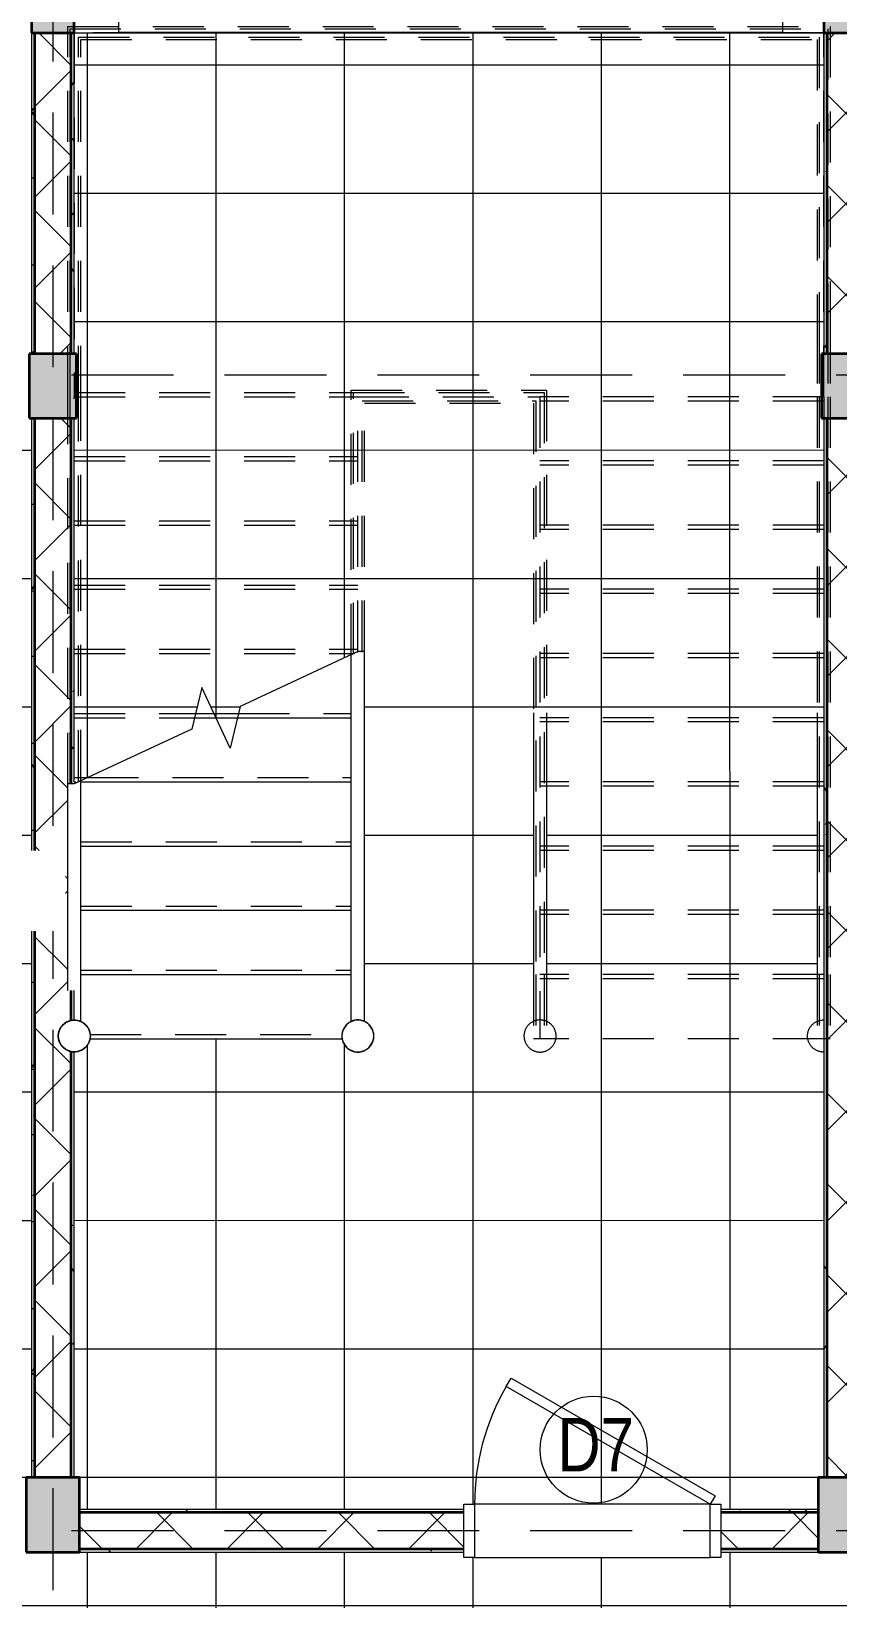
# Model space of a CAD drawing. Header units: millimetres. Extents: x -15725 to 47878, y -33389 to 18700.
# Drawn here: x 29550 to 33315, y 7483 to 14808 of the extents above; entities that cross this region are included whole.
import ezdxf

# ---------------------------------------------------------------- set-up
doc = ezdxf.new("R2010")
doc.units = ezdxf.units.MM
doc.linetypes.add('Hidden', pattern=[714.375, 476.25, -238.125])
doc.linetypes.add('Overhead', pattern=[396.875, 238.125, -158.75])
for name, color, linetype, lineweight in [('A-DOOR', 7, 'Continuous', 18), ('A-DOOR-FRAM', 7, 'Continuous', 18), ('A-DOOR-IDEN', 7, 'Continuous', 9), ('A-FLOR-HRAL', 7, 'Continuous', 9), ('A-FLOR-HRAL-MBND', 7, 'Overhead', 9), ('A-FLOR-PATT', 7, 'Continuous', 9), ('A-WALL', 7, 'Continuous', 25), ('A-WALL-PATT', 7, 'Continuous', 18), ('G-ANNO-TEXT', 7, 'Continuous', 9), ('S-COLS', 7, 'Continuous', 25), ('S-GRID', 7, 'Continuous', 9), ('S-STRS', 7, 'Continuous', 18), ('S-STRS-MBND', 7, 'Overhead', 9)]:
    doc.layers.add(name, color=color, linetype=linetype, lineweight=lineweight)
doc.styles.add('Arial_3', font='arial.ttf', dxfattribs={"width": 0.8, "height": 250})
pattern_1 = [(0, (29959.49, 0), (406.4, 101.6), [33.528, -271.272, 33.528, -271.272, -1625.6]), (0, (29959.49, 0), (406.4, 101.6), [-609.6, 33.528, -576.072, 33.528, -271.272, -711.2]), (0, (29959.49, 0), (406.4, 101.6), [-1524, 33.528, -169.672, 33.528, -474.472]), (120, (30111.89, 50.8), (-291.1882, 301.1527), [33.528, -271.272, 33.528, -271.272, -1625.6]), (120, (30111.89, 50.8), (-291.1882, 301.1527), [-609.6, 33.528, -576.072, 33.528, -271.272, -711.2]), (120, (30111.89, 50.8), (-291.1882, 301.1527), [-1524, 33.528, -169.672, 33.528, -474.472]), (240, (30162.69, 254), (-115.2118, -402.7527), [33.528, -271.272, 33.528, -271.272, -1625.6]), (240, (30162.69, 254), (-115.2118, -402.7527), [-609.6, 33.528, -576.072, 33.528, -271.272, -711.2]), (240, (30162.69, 254), (-115.2118, -402.7527), [-1524, 33.528, -169.672, 33.528, -474.472])]
pattern_2 = [(45, (29959.5, 0), (-212.132, 212.132), []), (135, (29959.5, 0), (-212.132, -212.132), [])]

# ---------------------------------------------------------------- blocks, each defined once
blk = doc.blocks.new('Railing - 150mm-2368385-02_MẶT BẰNG TẦNG 2')
at = {"layer": 'A-FLOR-HRAL', "flags": 128}
for points in [[(0, 75), (-3, 74.9), (-6, 74.8), (-9, 74.5), (-11.9, 74), (-14.9, 73.5), (-17.8, 72.9), (-20.7, 72.1), (-23.6, 71.2), (-26.4, 70.2), (-29.2, 69.1), (-31.9, 67.9), (-34.6, 66.5), (-37.3, 65.1), (-39.8, 63.5), (-42.3, 61.9), (-44.8, 60.2), (-47.2, 58.3), (-49.5, 56.4), (-51.7, 54.4), (-53.8, 52.3), (-55.8, 50.1), (-57.8, 47.8), (-59.7, 45.4), (-61.4, 43), (-63.1, 40.5), (-64.7, 38), (-66.1, 35.3), (-67.5, 32.7), (-68.8, 30), (-69.9, 27.2), (-70.9, 24.4), (-71.9, 21.5), (-72.7, 18.6), (-73.3, 15.7), (-73.9, 12.7), (-74.4, 9.8), (-74.7, 6.8), (-74.9, 3.8), (-75, 0.8), (-75, -2.2), (-74.8, -5.2), (-74.6, -8.2), (-74.2, -11.1), (-73.7, -14.1), (-73, -17), (-72.3, -19.9), (-71.4, -22.8), (-70.5, -25.7), (-69.4, -28.5), (-68.2, -31.2), (-66.9, -33.9), (-65.5, -36.6), (-64, -39.2), (-62.4, -41.7), (-60.6, -44.1), (-58.8, -46.5), (-56.9, -48.8), (-54.9, -51.1), (-52.8, -53.2), (-50.7, -55.3), (-48.4, -57.3), (-46.1, -59.2), (-43.7, -61), (-41.2, -62.7), (-38.7, -64.3), (-36.1, -65.8), (-33.4, -67.2), (-30.7, -68.4), (-27.9, -69.6), (-25.1, -70.7), (-22.3, -71.6), (-19.4, -72.4), (-16.5, -73.2), (-13.5, -73.8), (-10.6, -74.2), (-7.6, -74.6), (-4.6, -74.9), (-1.6, -75), (0, -75)], [(0, -75), (3, -74.9), (6, -74.8), (9, -74.5), (11.9, -74), (14.9, -73.5), (17.8, -72.9), (20.7, -72.1), (23.6, -71.2), (26.4, -70.2), (29.2, -69.1), (31.9, -67.9), (34.6, -66.5), (37.3, -65.1), (39.8, -63.5), (42.3, -61.9), (44.8, -60.2), (47.2, -58.3), (49.5, -56.4), (51.7, -54.4), (53.8, -52.3), (55.8, -50.1), (57.8, -47.8), (59.7, -45.4), (61.4, -43), (63.1, -40.5), (64.7, -38), (66.1, -35.3), (67.5, -32.7), (68.8, -30), (69.9, -27.2), (70.9, -24.4), (71.9, -21.5), (72.7, -18.6), (73.3, -15.7), (73.9, -12.7), (74.4, -9.8), (74.7, -6.8), (74.9, -3.8), (75, -0.8), (75, 2.2), (74.8, 5.2), (74.6, 8.2), (74.2, 11.1), (73.7, 14.1), (73, 17), (72.3, 19.9), (71.4, 22.8), (70.5, 25.7), (69.4, 28.5), (68.2, 31.2), (66.9, 33.9), (65.5, 36.6), (64, 39.2), (62.4, 41.7), (60.6, 44.1), (58.8, 46.5), (56.9, 48.8), (54.9, 51.1), (52.8, 53.2), (50.7, 55.3), (48.4, 57.3), (46.1, 59.2), (43.7, 61), (41.2, 62.7), (38.7, 64.3), (36.1, 65.8), (33.4, 67.2), (30.7, 68.4), (27.9, 69.6), (25.1, 70.7), (22.3, 71.6), (19.4, 72.4), (16.5, 73.2), (13.5, 73.8), (10.6, 74.2), (7.6, 74.6), (4.6, 74.9), (1.6, 75), (0, 75)]]:
    blk.add_lwpolyline(points, dxfattribs=at)
blk = doc.blocks.new('Railing - Railing-2368589-02_MẶT BẰNG TẦNG 2')
at = {"layer": 'A-FLOR-HRAL'}
for p, q in [((31894.7, 11623.1), (31894.7, 10400)), ((31956.1, 11623.1), (31956.1, 10400)), ((31894.7, 10400), (31894.7, 10180.8)), ((31956.1, 10400), (31956.1, 10180.5))]:
    blk.add_line(p, q, dxfattribs=at)
blk.add_blockref('Railing - 150mm-2368385-02_MẶT BẰNG TẦNG 2', (31925.4, 10112.5))
blk = doc.blocks.new('Railing - 150mm-V1-02_MẶT BẰNG TẦNG 2')
at = {"layer": 'A-FLOR-HRAL', "flags": 128}
blk.add_lwpolyline([(0, -75), (3, -74.9), (6, -74.8), (9, -74.5), (11.9, -74), (14.9, -73.5), (17.8, -72.9), (20.7, -72.1), (23.6, -71.2), (26.4, -70.2), (29.2, -69.1), (31.9, -67.9), (34.6, -66.5), (37.3, -65.1), (39.8, -63.5), (42.3, -61.9), (44.8, -60.2), (47.2, -58.3), (49.5, -56.4), (51.7, -54.4), (53.8, -52.3), (55.8, -50.1), (57.8, -47.8), (59.7, -45.4), (61.4, -43), (63.1, -40.5), (64.7, -38), (66.1, -35.3), (67.5, -32.7), (68.8, -30), (69.9, -27.2), (70.9, -24.4), (71.9, -21.5), (72.7, -18.6), (73.3, -15.7), (73.9, -12.7), (74.4, -9.8), (74.7, -6.8), (74.9, -3.8), (75, -0.8), (75, 2.2), (74.8, 5.2), (74.6, 8.2), (74.2, 11.1), (73.7, 14.1), (73, 17), (72.3, 19.9), (71.4, 22.8), (70.5, 25.7), (69.4, 28.5), (68.2, 31.2), (66.9, 33.9), (65.5, 36.6), (64, 39.2), (62.4, 41.7), (60.6, 44.1), (58.8, 46.5), (56.9, 48.8), (54.9, 51.1), (52.8, 53.2), (50.7, 55.3), (48.4, 57.3), (46.1, 59.2), (43.7, 61), (41.2, 62.7), (38.7, 64.3), (36.1, 65.8), (33.4, 67.2), (30.7, 68.4), (27.9, 69.6), (25.1, 70.7), (22.3, 71.6), (19.4, 72.4), (16.5, 73.2), (13.5, 73.8), (10.6, 74.2), (7.6, 74.6), (4.6, 74.9), (1.6, 75), (0, 75)], dxfattribs=at)
blk = doc.blocks.new('Railing - Railing-2368593-02_MẶT BẰNG TẦNG 2')
at = {"layer": 'A-FLOR-HRAL'}
for p, q in [((33218.9, 11623.1), (33218.9, 10400)), ((33218.9, 10400), (33218.9, 10180.5))]:
    blk.add_line(p, q, dxfattribs=at)
at = {"extrusion": (0, 0, -1), "zscale": -1}
blk.add_blockref('Railing - 150mm-V1-02_MẶT BẰNG TẦNG 2', (-33249.6, 10112.5), dxfattribs=at)
blk = doc.blocks.new('Cua_Chong_Chay_D7_1Canh - D7_1200x2200-2407364-02_MẶT BẰNG TẦNG 2')
at = {"layer": 'A-DOOR', "lineweight": 9}
for p, q in [((-572.5, -164), (-550, -125)), ((-550, -125), (402.6, -675)), ((380.1, -714), (-572.5, -164)), ((402.6, -675), (380.1, -714))]:
    blk.add_line(p, q, dxfattribs=at)
blk.add_arc((-550, -125), 1100, 330, 0, dxfattribs=at)
at = {"layer": 'A-DOOR-FRAM'}
for p, q in [((-600, 125), (-550, 125)), ((-600, -125), (-600, 125)), ((550, 125), (600, 125)), ((600, 125), (600, -125)), ((-550, -125), (-600, -125)), ((600, -125), (550, -125))]:
    blk.add_line(p, q, dxfattribs=at)
at = {"layer": 'A-DOOR-FRAM', "lineweight": 9}
for p, q in [((-600, 125), (-550, 125)), ((-600, -125), (-600, 125)), ((550, 125), (-550, 125)), ((-550, 125), (-550, -125)), ((-550, 125), (-550, -125)), ((550, -125), (550, 125)), ((550, 125), (600, 125)), ((550, -125), (550, 125)), ((600, 125), (600, -125)), ((-550, -125), (-600, -125)), ((-550, -125), (550, -125)), ((600, -125), (550, -125))]:
    blk.add_line(p, q, dxfattribs=at)
blk = doc.blocks.new('Railing - 150mm-2368054-02_MẶT BẰNG TẦNG 2')
at = {"layer": 'A-FLOR-HRAL', "flags": 128}
for points in [[(0, 75), (-3, 74.9), (-6, 74.8), (-9, 74.5), (-11.9, 74), (-14.9, 73.5), (-17.8, 72.9), (-20.7, 72.1), (-23.6, 71.2), (-26.4, 70.2), (-29.2, 69.1), (-31.9, 67.9), (-34.6, 66.5), (-37.3, 65.1), (-39.8, 63.5), (-42.3, 61.9), (-44.8, 60.2), (-47.2, 58.3), (-49.5, 56.4), (-51.7, 54.4), (-53.8, 52.3), (-55.8, 50.1), (-57.8, 47.8), (-59.7, 45.4), (-61.4, 43), (-63.1, 40.5), (-64.7, 38), (-66.1, 35.3), (-67.5, 32.7), (-68.8, 30), (-69.9, 27.2), (-70.9, 24.4), (-71.9, 21.5), (-72.7, 18.6), (-73.3, 15.7), (-73.9, 12.7), (-74.4, 9.8), (-74.7, 6.8), (-74.9, 3.8), (-75, 0.8), (-75, -2.2), (-74.8, -5.2), (-74.6, -8.2), (-74.2, -11.1), (-73.7, -14.1), (-73, -17), (-72.3, -19.9), (-71.4, -22.8), (-70.5, -25.7), (-69.4, -28.5), (-68.2, -31.2), (-66.9, -33.9), (-65.5, -36.6), (-64, -39.2), (-62.4, -41.7), (-60.6, -44.1), (-58.8, -46.5), (-56.9, -48.8), (-54.9, -51.1), (-52.8, -53.2), (-50.7, -55.3), (-48.4, -57.3), (-46.1, -59.2), (-43.7, -61), (-41.2, -62.7), (-38.7, -64.3), (-36.1, -65.8), (-33.4, -67.2), (-30.7, -68.4), (-27.9, -69.6), (-25.1, -70.7), (-22.3, -71.6), (-19.4, -72.4), (-16.5, -73.2), (-13.5, -73.8), (-10.6, -74.2), (-7.6, -74.6), (-4.6, -74.9), (-1.6, -75), (0, -75)], [(0, -75), (3, -74.9), (6, -74.8), (9, -74.5), (11.9, -74), (14.9, -73.5), (17.8, -72.9), (20.7, -72.1), (23.6, -71.2), (26.4, -70.2), (29.2, -69.1), (31.9, -67.9), (34.6, -66.5), (37.3, -65.1), (39.8, -63.5), (42.3, -61.9), (44.8, -60.2), (47.2, -58.3), (49.5, -56.4), (51.7, -54.4), (53.8, -52.3), (55.8, -50.1), (57.8, -47.8), (59.7, -45.4), (61.4, -43), (63.1, -40.5), (64.7, -38), (66.1, -35.3), (67.5, -32.7), (68.8, -30), (69.9, -27.2), (70.9, -24.4), (71.9, -21.5), (72.7, -18.6), (73.3, -15.7), (73.9, -12.7), (74.4, -9.8), (74.7, -6.8), (74.9, -3.8), (75, -0.8), (75, 2.2), (74.8, 5.2), (74.6, 8.2), (74.2, 11.1), (73.7, 14.1), (73, 17), (72.3, 19.9), (71.4, 22.8), (70.5, 25.7), (69.4, 28.5), (68.2, 31.2), (66.9, 33.9), (65.5, 36.6), (64, 39.2), (62.4, 41.7), (60.6, 44.1), (58.8, 46.5), (56.9, 48.8), (54.9, 51.1), (52.8, 53.2), (50.7, 55.3), (48.4, 57.3), (46.1, 59.2), (43.7, 61), (41.2, 62.7), (38.7, 64.3), (36.1, 65.8), (33.4, 67.2), (30.7, 68.4), (27.9, 69.6), (25.1, 70.7), (22.3, 71.6), (19.4, 72.4), (16.5, 73.2), (13.5, 73.8), (10.6, 74.2), (7.6, 74.6), (4.6, 74.9), (1.6, 75), (0, 75)]]:
    blk.add_lwpolyline(points, dxfattribs=at)
at = {"layer": 'A-FLOR-HRAL', "lineweight": 18}
for start, end in [(90, 270), (270, 90)]:
    blk.add_arc((0, 0), 74, start, end, dxfattribs=at)
blk = doc.blocks.new('Railing - Railing-2370211-02_MẶT BẰNG TẦNG 2')
at = {"layer": 'A-FLOR-HRAL'}
for p, q in [((31075, 11908.9), (31043.9, 11894.4)), ((31075, 11908.9), (31043.9, 11894.4)), ((31043.9, 10179.5), (31043.9, 11894.4)), ((31075, 11908.9), (31054.6, 11899.4)), ((31054.6, 11897), (31054.6, 11899.4)), ((31094.6, 11908.9), (31075, 11908.9)), ((31105.3, 11908.9), (31075, 11908.9)), ((31105.3, 11908.9), (31075, 11908.9)), ((31094.6, 11906.4), (31094.6, 11908.9)), ((31105.3, 10180.6), (31105.3, 11908.9))]:
    blk.add_line(p, q, dxfattribs=at)
at = {"layer": 'A-FLOR-HRAL-MBND'}
for p, q in [((31043.9, 13131.1), (31956.1, 13131.1)), ((31043.9, 13100), (31043.9, 13131.1)), ((31054.6, 13120.4), (31945.4, 13120.4)), ((31054.6, 13100), (31054.6, 13120.4)), ((31945.4, 13120.4), (31945.4, 10400)), ((31956.1, 13131.1), (31956.1, 10400)), ((31043.9, 11894.4), (31043.9, 13100)), ((31054.6, 11899.4), (31054.6, 13100)), ((31094.6, 13080.4), (31905.4, 13080.4)), ((31094.6, 11908.9), (31094.6, 13080.4)), ((31105.3, 13069.7), (31894.7, 13069.7)), ((31105.3, 11908.9), (31105.3, 13069.7)), ((31894.7, 13069.7), (31894.7, 10400)), ((31905.4, 13080.4), (31905.4, 10400)), ((31894.7, 10400), (31894.7, 10100)), ((31905.4, 10400), (31905.4, 10100)), ((31945.4, 10400), (31945.4, 10100)), ((31956.1, 10400), (31956.1, 10100)), ((31956.1, 10100), (31894.7, 10100)), ((31945.4, 10100), (31905.4, 10100))]:
    blk.add_line(p, q, dxfattribs=at)
at = {"rotation": 180}
blk.add_blockref('Railing - 150mm-2368054-02_MẶT BẰNG TẦNG 2', (31074.6, 10112.5), dxfattribs=at)
blk = doc.blocks.new('Railing - Railing-2370215-02_MẶT BẰNG TẦNG 2')
at = {"layer": 'A-FLOR-HRAL'}
for p, q in [((29750, 11291.1), (29719.7, 11291.1)), ((29750, 11291.1), (29719.7, 11291.1)), ((29719.7, 10325), (29719.7, 11291.1)), ((29781.1, 11305.6), (29750, 11291.1)), ((29781.1, 11305.6), (29750, 11291.1)), ((29781.1, 10179.5), (29781.1, 11305.6))]:
    blk.add_line(p, q, dxfattribs=at)
at = {"layer": 'A-FLOR-HRAL-MBND'}
for p, q in [((29719.7, 14830.3), (33280.3, 14830.3)), ((29719.7, 13100), (29719.7, 14830.3)), ((29730.4, 14819.6), (33269.6, 14819.6)), ((29730.4, 13100), (29730.4, 14819.6)), ((33269.6, 14819.6), (33269.6, 13400)), ((33280.3, 14830.3), (33280.3, 13400)), ((29770.4, 14779.6), (33229.6, 14779.6)), ((29770.4, 13100), (29770.4, 14779.6)), ((29781.1, 14768.9), (33218.9, 14768.9)), ((29781.1, 13100), (29781.1, 14768.9)), ((33218.9, 14768.9), (33218.9, 13400)), ((33229.6, 14779.6), (33229.6, 13400)), ((33218.9, 13400), (33218.9, 13100)), ((33229.6, 13400), (33229.6, 13100)), ((33269.6, 13400), (33269.6, 13100)), ((33280.3, 13400), (33280.3, 13100)), ((29719.7, 11291.1), (29719.7, 13100)), ((29730.4, 11293.6), (29730.4, 13100)), ((29770.4, 11303), (29770.4, 13100)), ((29781.1, 11305.6), (29781.1, 13100)), ((33218.9, 13100), (33218.9, 10400)), ((33229.6, 13100), (33229.6, 10400)), ((33269.6, 13100), (33269.6, 10400)), ((33280.3, 13100), (33280.3, 10400)), ((33218.9, 10400), (33218.9, 10100)), ((33229.6, 10400), (33229.6, 10100)), ((33269.6, 10400), (33269.6, 10100)), ((33280.3, 10400), (33280.3, 10100)), ((33280.3, 10100), (33218.9, 10100)), ((33269.6, 10100), (33229.6, 10100))]:
    blk.add_line(p, q, dxfattribs=at)
at = {"extrusion": (0, 0, -1), "zscale": -1, "rotation": 180}
blk.add_blockref('Railing - 150mm-2368054-02_MẶT BẰNG TẦNG 2', (-29750.4, 10112.5), dxfattribs=at)
blk = doc.blocks.new('M_Concrete-Rectangular-Column - COT250X350-2391838-02_MẶT BẰNG TẦNG 2')
at = {"layer": 'S-COLS', "lineweight": 35}
blk.add_hatch(color=256, dxfattribs=at).paths.add_polyline_path([(125, -175), (125, 175), (-125, 175), (-125, -175)])
for p, q in [((125, 175), (-125, 175)), ((-125, 175), (-125, -175)), ((125, -175), (125, 175)), ((-125, -175), (125, -175))]:
    blk.add_line(p, q, dxfattribs=at)
blk = doc.blocks.new('M_Concrete-Rectangular-Column - COT220X300-2391836-02_MẶT BẰNG TẦNG 2')
at = {"layer": 'S-COLS', "lineweight": 35}
blk.add_hatch(color=256, dxfattribs=at).paths.add_polyline_path([(-110, -150), (110, -150), (110, 150), (-110, 150), (-110, 54.4)])
for p, q in [((110, 150), (-110, 150)), ((-110, 150), (-110, -150)), ((110, -150), (110, 150)), ((-110, -150), (110, -150))]:
    blk.add_line(p, q, dxfattribs=at)
blk = doc.blocks.new('M_Concrete-Rectangular-Column - COT200X200-2391833-02_MẶT BẰNG TẦNG 2')
at = {"layer": 'S-COLS', "lineweight": 35}
blk.add_hatch(color=256, dxfattribs=at).paths.add_polyline_path([(100, -100), (100, 100), (-100, 100), (-100, -100)])
for p, q in [((100, 100), (-100, 100)), ((-100, 100), (-100, -100)), ((100, -100), (100, 100)), ((-100, -100), (100, -100))]:
    blk.add_line(p, q, dxfattribs=at)
blk = doc.blocks.new('KÝ HIEU CUA ĐI - KÝ HIEU CUA ĐI-1233-02_MẶT BẰNG TẦNG 2')
at = {"layer": 'A-DOOR-IDEN'}
blk.add_circle((0.059, -0.208), 2.5, dxfattribs=at)

msp = doc.modelspace()

# ---------------------------------------------------------------- hatches: boundary and pattern name
at = {"layer": 'A-FLOR-PATT'}
h = msp.add_hatch(dxfattribs=at)
h.set_pattern_fill('FP_6', color=256, style=0, pattern_type=2)
h.set_pattern_definition([(0.0043, (16612.5, 7449.6), (-0.045, 600), []), (90.004, (16612.5, 7449.6), (-600, -0.042), [])])
h.paths.add_polyline_path([(1174.5, 2450), (1174.5, 2450), (1174.5, 2362.4)])
h.paths.add_polyline_path([(450, -100.9), (4200, -100.6), (4200, 94), (4240, 94), (4240, 200), (4250, 200), (4250, 2885.5), (1174.5, 2885.5), (1174.5, 2450), (700, 2450), (700, 2445), (695, 2450), (450, 2450), (450, 1545), (700, 1545), (700, 1245), (450, 1245), (450, 104.4)])
h.paths.add_polyline_path([(451.4, -100), (450, -100), (450, 100), (600, 100), (600, 245), (700, 245), (700, 94), (650, 94), (650, -100)])
h.paths.add_polyline_path([(33545, -98.4), (37050, -98.1), (37050, 94), (37045, 94), (37045, 245), (37050, 245), (37050, 1245), (37045, 1245), (37045, 1545), (37050, 1545), (37050, 2450), (37045, 2445), (37045, 2795), (37050, 2795), (37050, 5150), (37025, 5150), (37025, 5300), (34760, 5300), (34760, 5500), (37050, 5500), (37050, 7700), (34546.5, 7700), (34546.5, 8500), (34646.5, 8500), (34646.5, 8451.8), (34650, 8451.8), (34650, 9400), (34646.5, 9400), (34646.5, 9300), (34546.5, 9300), (34546.5, 9400), (34350, 9400), (34350, 9500), (37050, 9500), (37050, 9501.7), (33450, 9501.7), (33450.7, 9500), (33550, 9500), (33550, 9400), (33450, 9400), (33450, 8050), (33475, 8050), (33475, 7700), (32770, 7700), (32770, 7675), (31570, 7675), (31570, 7700), (25580, 7700), (25580, 7900), (25925, 7900), (25925, 8050), (25950, 8050), (25950, 12000), (26150, 12000), (26150, 8050), (26175, 8050), (26175, 7900), (29525, 7900), (29525, 8050), (29550, 8050), (29550, 13000), (29540, 13000), (29540, 13100), (26160, 13100), (26160, 13000), (25940, 13000), (25940, 13100), (22560, 13100), (22560, 13000), (22550, 13000), (22550, 8050), (22575, 8050), (22575, 7900), (24580, 7900), (24580, 7700), (21550, 7700), (21550, 7900), (22325, 7900), (22325, 8050), (22350, 8050), (22350, 12100), (20400, 12100), (20400, 13100), (18960, 13100), (18960, 13000), (18740, 13000), (18740, 13100), (15360, 13100), (15360, 13000), (15350, 13000), (15350, 8050), (15375, 8050), (15375, 7900), (18725, 7900), (18725, 8050), (18975, 8050), (18975, 7900), (20550, 7900), (20550, 7700), (12850, 7700), (12850, 7900), (15125, 7900), (15125, 8050), (15150, 8050), (15150, 13000), (15140, 13000), (15140, 13100), (11760, 13100), (11760, 13000), (11540, 13000), (11540, 13100), (8160, 13100), (8160, 13000), (8150, 13000), (8150, 8050), (8175, 8050), (8175, 7900), (11525, 7900), (11525, 8050), (11550, 8050), (11550, 12000), (11750, 12000), (11750, 8050), (11775, 8050), (11775, 7900), (11850, 7900), (11850, 7700), (5720, 7700), (5720, 7900), (7925, 7900), (7925, 8050), (7950, 8050), (7949.6, 10037.7), (7929.6, 10040.9), (7918.4, 10044.6), (7907.3, 10051.6), (7898.9, 10058), (7889.7, 10068.5), (7879.7, 10087.6), (7876.2, 10099.2), (7875.2, 10118.4), (7878.7, 10135.6), (7886.6, 10152.3), (7894.5, 10162.7), (7905.5, 10173), (7918.9, 10181.9), (7918.9, 11622.6), (7950, 11622.6), (7950, 13000), (7940, 13000), (7940, 13300), (7950, 13300), (7950, 14800), (4450, 14800), (4451, 13300), (4460, 13299.1), (4460, 13000), (4450, 13000), (4450, 11298.2), (4481.1, 11305.6), (4999.2, 11547.2), (5046.5, 11741.6), (5178.5, 11458.4), (5225.8, 11652.8), (5775, 11908.9), (5775, 11904.3), (5794.6, 11908.9), (5794.6, 11906.4), (5805.3, 11908.9), (5805.3, 10180.6), (5823.5, 10168.4), (5833.6, 10157.8), (5843.7, 10141.1), (5847.7, 10122.1), (5848.6, 10102.5), (5842.7, 10084.3), (5833.9, 10067), (5820.2, 10053.1), (5802.8, 10044.4), (5790, 10039.2), (5774.6, 10038.5), (5753.8, 10041), (5743.9, 10044.4), (5725.7, 10056.6), (5713.7, 10070.3), (5705.5, 10083.9), (5700.6, 10100), (4589.3, 10100), (4589.3, 7900), (4720, 7900), (4720, 7700), (4589.3, 7700), (4589.3, 6600), (4589.3, 6600), (4589.3, 5500), (6760, 5500), (6760, 5300), (4589.3, 5300), (4589.3, 2885.5), (4450, 2885.5), (4450, 200), (4460, 200), (4460, 100), (7940, 100), (7940, 200), (7950, 200), (7950, 5150), (7925, 5150), (7925, 5300), (7760, 5300), (7760, 5500), (13960, 5500), (13960, 5300), (11775, 5300), (11775, 5150), (11525, 5150), (11525, 5300), (8175, 5300), (8175, 5150), (8150, 5150), (8150, 200), (8160, 200), (8160, 100), (11540, 100), (11540, 200), (11760, 200), (11760, 100), (15140, 100), (15140, 200), (15150, 200), (15150, 5150), (15125, 5150), (15125, 5300), (14960, 5300), (14960, 5500), (15530, 5500), (15530, 5300), (15375, 5300), (15375, 5150), (15350, 5150), (15350, 200), (15360, 200), (15360, 100), (22340, 100), (22340, 200), (22350, 200), (22350, 5150), (22325, 5150), (22325, 5300), (18975, 5300), (18975, 5150), (18725, 5150), (18725, 5300), (16530, 5300), (16530, 5500), (22630, 5500), (22630, 5300), (22575, 5300), (22575, 5150), (22550, 5150), (22550, 200), (22560, 200), (22560, 100), (25940, 100), (25940, 200), (26160, 200), (26160, 100), (29540, 100), (29540, 200), (29760, 200), (29760, 100), (33240, 100), (33240, 200), (33250, 200), (33250, 5150), (33225, 5150), (33225, 5300), (31030, 5300), (31030, 5500), (33760, 5500), (33760, 5300), (33475, 5300), (33475, 5150), (33450, 5150), (33450, 200), (33460, 200), (33460, 94), (33545, 94)])
h.paths.add_polyline_path([(37250, -94.1), (37252.5, 1245), (37250, 1245), (37250, 50)])
h.paths.add_polyline_path([(37252.7, 1345), (37252.9, 1445), (37250, 1445), (37250, 1345)])
h.paths.add_polyline_path([(600, 1345), (600, 1445), (450, 1445), (450, 1345)])
h.paths.add_polyline_path([(37253.1, 1545), (37259.8, 5150), (37250, 5150), (37250, 1545)])
h.paths.add_polyline_path([(-2148.9, 4400), (-1200.3, 4400), (-1200.3, 6600), (-1200.3, 6600), (-1200.3, 8800), (-4025.9, 8800), (-4050, 4400), (-3278.6, 4400)])
h.paths.add_polyline_path([(29525, 5150), (29525, 5300), (26175, 5300), (26175, 5150), (25925, 5150), (25925, 5300), (23630, 5300), (23630, 5500), (30030, 5500), (30030, 5300), (29775, 5300), (29775, 5150)])
h.paths.add_polyline_path([(37260.4, 5500), (37264.5, 7700), (37250, 7700), (37250, 5500)])
h.paths.add_polyline_path([(1174.5, 6600), (1174.5, 6600), (1100, 6600)])
h.paths.add_polyline_path([(34646.5, 7900), (34896.5, 7900), (34896.5, 8351.8), (34646.5, 8351.8), (34646.5, 8267.3)])
h.paths.add_polyline_path([(35000.7, 7900), (37025, 7900), (37025, 7902.6), (35000, 7902.6), (35000, 8451.7), (34996.5, 8451.7), (34996.5, 7900)])
h.paths.add_polyline_path([(33225, 7900), (33225, 8050), (33250, 8050), (33249.6, 10037.7), (33232.2, 10040), (33218.4, 10044.6), (33207.3, 10051.6), (33198.9, 10058), (33189.7, 10068.5), (33179.7, 10087.6), (33176.1, 10100), (33175.2, 10118.4), (33178.7, 10135.6), (33186.6, 10152.3), (33194.5, 10162.7), (33205.5, 10173), (33218.9, 10181.9), (33218.9, 11622.6), (33250, 11622.6), (33250, 13000), (33240, 13000), (33240, 13300), (33250, 13300), (33250, 14800), (29750, 14800), (29750, 13300), (29760, 13300), (29760, 13000), (29750, 13000), (29750, 11298.2), (29781.1, 11305.6), (30299.2, 11547.2), (30346.5, 11741.6), (30478.5, 11458.4), (30525.8, 11652.8), (31075, 11908.9), (31075, 11904.3), (31094.6, 11908.9), (31094.6, 11906.4), (31105.3, 11908.9), (31105.3, 10180.6), (31123.5, 10168.4), (31133.6, 10157.8), (31143.7, 10141.1), (31147.7, 10122.1), (31148.6, 10102.5), (31142.7, 10084.3), (31133.9, 10067), (31120.2, 10053.1), (31102.8, 10044.4), (31090, 10039.2), (31074.6, 10038.5), (31053.8, 10041), (31045.9, 10043.2), (31025.7, 10056.6), (31013.7, 10070.3), (31005.5, 10083.9), (31000.6, 10100), (29823, 10100), (29819.5, 10083.9), (29809.4, 10067.2), (29795.4, 10052.9), (29779.1, 10043.2), (29763.8, 10039.4), (29750, 10038.5), (29750, 8050), (29775, 8050), (29775, 7900), (31570, 7900), (31570, 7925), (32770, 7925), (32770, 7900)])
h.paths.add_polyline_path([(37265.2, 8050), (37269.7, 10470), (37250, 10470), (37250, 8050)])
h.paths.add_polyline_path([(31925.4, 10037.7), (31903.7, 10041.2), (31889.2, 10047.4), (31878, 10055), (31867.3, 10066), (31858, 10080.6), (31853.1, 10094.4), (31850.7, 10112.5), (31852.7, 10129.9), (31859.3, 10145.8), (31869.7, 10161.8), (31880.4, 10171.4), (31894.7, 10180.8), (31894.7, 11622.6), (31956.1, 11622.6), (31956.9, 10180.4), (31972.8, 10170), (31984.5, 10157.5), (31992.8, 10144.4), (31997.7, 10130.6), (32000.1, 10112.5), (31998.1, 10095.1), (31991.5, 10079.2), (31981.1, 10063.2), (31974, 10056.2), (31955.8, 10044.2), (31940.1, 10039.4)])
h.paths.add_polyline_path([(6625.4, 10037.7), (6603.7, 10041.2), (6589.2, 10047.4), (6578, 10055), (6567.3, 10066), (6558, 10080.6), (6553.1, 10094.4), (6550.7, 10112.5), (6552.7, 10129.9), (6559.3, 10145.8), (6569.7, 10161.8), (6580.4, 10171.4), (6594.7, 10180.8), (6594.7, 11622.6), (6656.1, 11622.6), (6656.9, 10180.4), (6672.8, 10170), (6684.5, 10157.5), (6692.8, 10144.4), (6697.7, 10130.6), (6700.3, 10115.4), (6698.1, 10095.1), (6691.5, 10079.2), (6684.1, 10066.4), (6674, 10056.2), (6655.8, 10044.2), (6640.1, 10039.4)])
h.paths.add_polyline_path([(4250, 10314.5), (4250, 13000), (4240, 13000), (4240, 13106), (4200, 13106), (4200, 13299.2), (450, 13300.9), (450, 11955), (700, 11955), (700, 11655), (450, 11655), (450, 10750), (695, 10750), (700, 10755), (700, 10750), (1174.5, 10750), (1174.5, 10314.5), (4064.5, 10314.5)])
h.paths.add_polyline_path([(37269.9, 10570), (37275, 13300.1), (37250, 13300), (37250, 10570)])
h.paths.add_polyline_path([(600, 11755), (600, 11855), (450, 11855), (450, 11755)])
h.paths.add_polyline_path([(675.4, 12955), (600, 12955), (600, 13100), (450, 13100), (450, 13300), (650, 13300), (650, 13106), (700, 13106), (700, 12955)])
h.paths.add_polyline_path([(18960, 13300), (29550, 13300.9), (29550, 13300.9), (8150, 13301.7), (8150, 13300), (18740, 13300)])
h.paths.add_polyline_path([(4250, 13406), (4250, 13406), (4250, 15000), (4250, 15000), (4250, 13426.3)])
h.paths.add_polyline_path([(33449.3, 15000), (33449.3, 15000), (33449.2, 15000)])
at = {"layer": 'A-WALL-PATT', "lineweight": 9}
h = msp.add_hatch(dxfattribs=at)
h.set_pattern_fill('FP_2', color=256, style=0, pattern_type=2)
h.set_pattern_definition(pattern_1)
h.paths.add_polyline_path([(29564.6, 8050), (29565, 8050), (29565, 13000), (29550, 13000), (29550, 8050)])
h.paths.add_polyline_path([(29550, 13300), (29565, 13300), (29565, 14800), (29550, 14800), (29550, 14103.7)])
h = msp.add_hatch(dxfattribs=at)
h.set_pattern_fill('FP_3', color=256, style=0, pattern_type=2)
h.set_pattern_definition(pattern_2)
h.paths.add_polyline_path([(29730.1, 8050), (29735, 8050), (29734.7, 10039.4), (29704.8, 10053.1), (29691.1, 10067), (29682.3, 10084.3), (29676.3, 10102.7), (29677.3, 10122.1), (29681.3, 10141.1), (29691.4, 10157.8), (29704.9, 10171.8), (29728.2, 10183.6), (29735, 10186.5), (29735, 10325.5), (29719.7, 10325.5), (29719.7, 11291.1), (29735, 11294.7), (29735, 13000), (29565, 13000), (29565, 8050)])
h.paths.add_polyline_path([(29583.5, 13300), (29735, 13300), (29735, 14800), (29565, 14800), (29565, 13300), (29566.7, 13300)])
h = msp.add_hatch(dxfattribs=at)
h.set_pattern_fill('FP_2', color=256, style=0, pattern_type=2)
h.set_pattern_definition(pattern_1)
h.paths.add_polyline_path([(29750, 8050), (29750, 10038.5), (29735, 10038.5), (29735.3, 8050)])
h.paths.add_polyline_path([(29735, 10185.5), (29750, 10186.5), (29750, 10325.5), (29735, 10325.5), (29735, 10186.5)])
h.paths.add_polyline_path([(29735, 11294.7), (29750, 11298.2), (29750, 13000), (29735, 13000), (29735, 11300.6)])
h.paths.add_polyline_path([(29750, 13300), (29750, 14800), (29735, 14800), (29735, 13300), (29746.7, 13300)])
h = msp.add_hatch(dxfattribs=at)
h.set_pattern_fill('FP_2', color=256, style=0, pattern_type=2)
h.set_pattern_definition(pattern_1)
h.paths.add_polyline_path([(33264.7, 8050), (33265, 8050), (33265, 13000), (33250, 13000), (33250, 8050)])
h.paths.add_polyline_path([(33265, 13300), (33265, 14800), (33250, 14800), (33250, 13300), (33253.3, 13300)])
h = msp.add_hatch(dxfattribs=at)
h.set_pattern_fill('FP_3', color=256, style=0, pattern_type=2)
h.set_pattern_definition(pattern_2)
h.paths.add_polyline_path([(33269.9, 8050), (33435, 8050), (33435, 13000), (33265, 13000), (33265, 8050)])
h.paths.add_polyline_path([(33435, 13300), (33435, 14800), (33265, 14800), (33265, 13300), (33433.3, 13300)])
h = msp.add_hatch(dxfattribs=at)
h.set_pattern_fill('FP_2', color=256, style=0, pattern_type=2)
h.set_pattern_definition(pattern_1)
h.paths.add_polyline_path([(29775, 7885), (31570, 7885), (31570, 7900), (29775, 7900), (29775, 7885.2)])
h.paths.add_polyline_path([(32770, 7885), (33225, 7885), (33225, 7900), (32770, 7900)])
h = msp.add_hatch(dxfattribs=at)
h.set_pattern_fill('FP_3', color=256, style=0, pattern_type=2)
h.set_pattern_definition(pattern_2)
h.paths.add_polyline_path([(31570, 7715), (31570, 7885), (29775, 7885), (29775, 7715)])
h.paths.add_polyline_path([(32770, 7715), (33225, 7715), (33225, 7885), (32770, 7885), (32770, 7800)])
h = msp.add_hatch(dxfattribs=at)
h.set_pattern_fill('FP_2', color=256, style=0, pattern_type=2)
h.set_pattern_definition(pattern_1)
h.paths.add_polyline_path([(29775, 7700), (31570, 7700), (31570, 7715), (29775, 7715), (29775, 7700.2)])
h.paths.add_polyline_path([(33225, 7700), (33225, 7715), (32770, 7715), (32770, 7700)])

# ---------------------------------------------------------------- linework, layer by layer
at = {"layer": 'A-WALL', "lineweight": 18}
for p, q in [((29958, 14800), (29958, 15000)), ((33058, 15000), (33058, 14800)), ((29550, 14800), (29550, 13300)), ((29750, 13300), (29750, 14800)), ((29750, 14800), (29958, 14800)), ((33058, 14800), (33250, 14800)), ((33250, 14800), (33250, 13300)), ((29550, 13000), (29550, 8050)), ((29750, 11298.2), (29750, 13000)), ((33250, 13000), (33250, 8050)), ((29750, 10186.4), (29750, 10325.5)), ((29750, 8050), (29750, 10038.5)), ((31570, 7900), (29775, 7900)), ((31570, 7700), (31570, 7900)), ((33225, 7900), (32770, 7900)), ((32770, 7900), (32770, 7700)), ((29775, 7700), (31570, 7700)), ((32770, 7700), (33225, 7700))]:
    msp.add_line(p, q, dxfattribs=at)
at = {"layer": 'A-WALL', "lineweight": 35}
for p, q in [((29565, 14800), (29565, 13300)), ((29735, 14800), (29735, 13300)), ((33265, 14800), (33265, 13300)), ((29565, 13000), (29565, 8050)), ((29735, 13000), (29735, 11294.7)), ((33265, 13000), (33265, 8050)), ((29735, 10325.5), (29735, 10185.5)), ((29735, 10039.2), (29735, 8050)), ((31570, 7885), (29775, 7885)), ((33225, 7885), (32770, 7885)), ((31570, 7715), (29775, 7715)), ((33225, 7715), (32770, 7715))]:
    msp.add_line(p, q, dxfattribs=at)
at = {"layer": 'A-WALL'}
msp.add_line((33058, 14800), (29958, 14800), dxfattribs=at)
at = {"layer": 'S-GRID', "linetype": 'Hidden'}
for p, q in [((29650, 18000), (29650, -3000)), ((39500, 13200), (-3000, 13200)), ((39500, 7800), (-3000, 7800))]:
    msp.add_line(p, q, dxfattribs=at)
at = {"layer": 'S-STRS'}
for p, q in [((31055.9, 11900), (31057.1, 11900)), ((31075, 11904.3), (31075, 11908.9)), ((30312.1, 11600), (30412.5, 11600)), ((30512.9, 11600), (31043.9, 11600)), ((29781.1, 11300), (31043.9, 11300)), ((29781.1, 11000), (31043.9, 11000)), ((29781.1, 10700), (31043.9, 10700)), ((29781.1, 10400), (31043.9, 10400)), ((29823, 10100), (31002, 10100))]:
    msp.add_line(p, q, dxfattribs=at)
at = {"layer": 'S-STRS', "linetype": 'Overhead', "lineweight": 9}
for p, q in [((30316.9, 11620), (30403.2, 11620)), ((30517.8, 11620), (31043.9, 11620)), ((29812, 11320), (31043.9, 11320)), ((29781.1, 11020), (31043.9, 11020)), ((29781.1, 10720), (31043.9, 10720)), ((29781.1, 10420), (31043.9, 10420)), ((29824.5, 10120), (31000.5, 10120))]:
    msp.add_line(p, q, dxfattribs=at)
at = {"layer": 'S-STRS-MBND'}
for p, q in [((33250, 14800), (29750, 14800)), ((29750, 14800), (29750, 13100)), ((33250, 13100), (33250, 14800)), ((29750, 13120), (31075, 13120)), ((29750, 13100), (31075, 13100)), ((29750, 11900), (29750, 13100)), ((31075, 13100), (31925, 13100)), ((31075, 11908.9), (31075, 13100)), ((33250, 13100), (31925, 13100)), ((31925, 13100), (31925, 10100)), ((33250, 13080), (31925, 13080)), ((33250, 13100), (33250, 10100)), ((29750, 12820), (31075, 12820)), ((29750, 12800), (31075, 12800)), ((33250, 12800), (31925, 12800)), ((33250, 12780), (31925, 12780)), ((29750, 12520), (31075, 12520)), ((29750, 12500), (31075, 12500)), ((33250, 12500), (31925, 12500)), ((33250, 12480), (31925, 12480)), ((29750, 12220), (31075, 12220)), ((29750, 12200), (31075, 12200)), ((33250, 12200), (31925, 12200)), ((33250, 12180), (31925, 12180)), ((29750, 11920), (31075, 11920)), ((29750, 11900), (31055.9, 11900)), ((33250, 11900), (31925, 11900)), ((33250, 11880), (31925, 11880)), ((29750, 11620), (30316.9, 11620)), ((29750, 11600), (30312.1, 11600)), ((30403.2, 11620), (30517.8, 11620)), ((30412.5, 11600), (30512.9, 11600)), ((33250, 11600), (31925, 11600)), ((33250, 11580), (31925, 11580)), ((29750, 11320), (29812, 11320)), ((29750, 11300), (29757.5, 11300)), ((33250, 11300), (31925, 11300)), ((33250, 11280), (31925, 11280)), ((33250, 11000), (31925, 11000)), ((33250, 10980), (31925, 10980)), ((33250, 10700), (31925, 10700)), ((33250, 10680), (31925, 10680)), ((33250, 10400), (31925, 10400)), ((33250, 10380), (31925, 10380)), ((33250, 10100), (31925, 10100))]:
    msp.add_line(p, q, dxfattribs=at)
at = {"layer": 'S-STRS-MBND', "linetype": 'Continuous', "lineweight": 18}
for p, q in [((31075, 11908.9), (30525.8, 11652.8)), ((30346.5, 11741.6), (30299.2, 11547.2)), ((30478.5, 11458.4), (30346.5, 11741.6)), ((30525.8, 11652.8), (30478.5, 11458.4)), ((30299.2, 11547.2), (29750, 11291.1))]:
    msp.add_line(p, q, dxfattribs=at)

# ---------------------------------------------------------------- block references
at = {"layer": 'A-DOOR-FRAM', "lineweight": 9, "rotation": 180}
msp.add_blockref('Cua_Chong_Chay_D7_1Canh - D7_1200x2200-2407364-02_MẶT BẰNG TẦNG 2', (32170, 7800), dxfattribs=at)
at = {"layer": 'A-DOOR-IDEN', "xscale": 99.99999999999993, "yscale": 99.99999999999993, "zscale": 99.99999999999993}
msp.add_blockref('KÝ HIEU CUA ĐI - KÝ HIEU CUA ĐI-1233-02_MẶT BẰNG TẦNG 2', (32170, 8200), dxfattribs=at)
at = {"layer": 'A-FLOR-HRAL'}
for name in ['Railing - Railing-2370215-02_MẶT BẰNG TẦNG 2', 'Railing - Railing-2370211-02_MẶT BẰNG TẦNG 2', 'Railing - Railing-2368589-02_MẶT BẰNG TẦNG 2', 'Railing - Railing-2368593-02_MẶT BẰNG TẦNG 2']:
    msp.add_blockref(name, (0, 0), dxfattribs=at)
at = {"layer": 'S-COLS', "lineweight": 35}
for name, p in [('M_Concrete-Rectangular-Column - COT200X200-2391833-02_MẶT BẰNG TẦNG 2', (29650, 14900)), ('M_Concrete-Rectangular-Column - COT200X200-2391833-02_MẶT BẰNG TẦNG 2', (33350, 14900)), ('M_Concrete-Rectangular-Column - COT220X300-2391836-02_MẶT BẰNG TẦNG 2', (29650, 13150)), ('M_Concrete-Rectangular-Column - COT220X300-2391836-02_MẶT BẰNG TẦNG 2', (33350, 13150)), ('M_Concrete-Rectangular-Column - COT250X350-2391838-02_MẶT BẰNG TẦNG 2', (29650, 7875)), ('M_Concrete-Rectangular-Column - COT250X350-2391838-02_MẶT BẰNG TẦNG 2', (33350, 7875))]:
    msp.add_blockref(name, p, dxfattribs=at)

# ---------------------------------------------------------------- texts
at = {"layer": 'A-DOOR-IDEN', "insert": (32006.9, 8327.9), "char_height": 250, "width": 429.704, "attachment_point": 1, "style": 'Arial_3'}
msp.add_mtext('D7', dxfattribs=at)

# ---------------------------------------------------------------- next in the draw order: texts
at = {"layer": 'G-ANNO-TEXT', "insert": (28350.2, 10915.6), "char_height": 250, "width": 1295.527, "attachment_point": 1, "style": 'Arial_3', "bg_fill": 3, "box_fill_scale": 1.25, "bg_fill_color": 256, "bg_fill_true_color": 13158600, "bg_fill_transparency": 0}
msp.add_mtext('NG CAX', dxfattribs=at)

doc.saveas('drawing.dxf')
